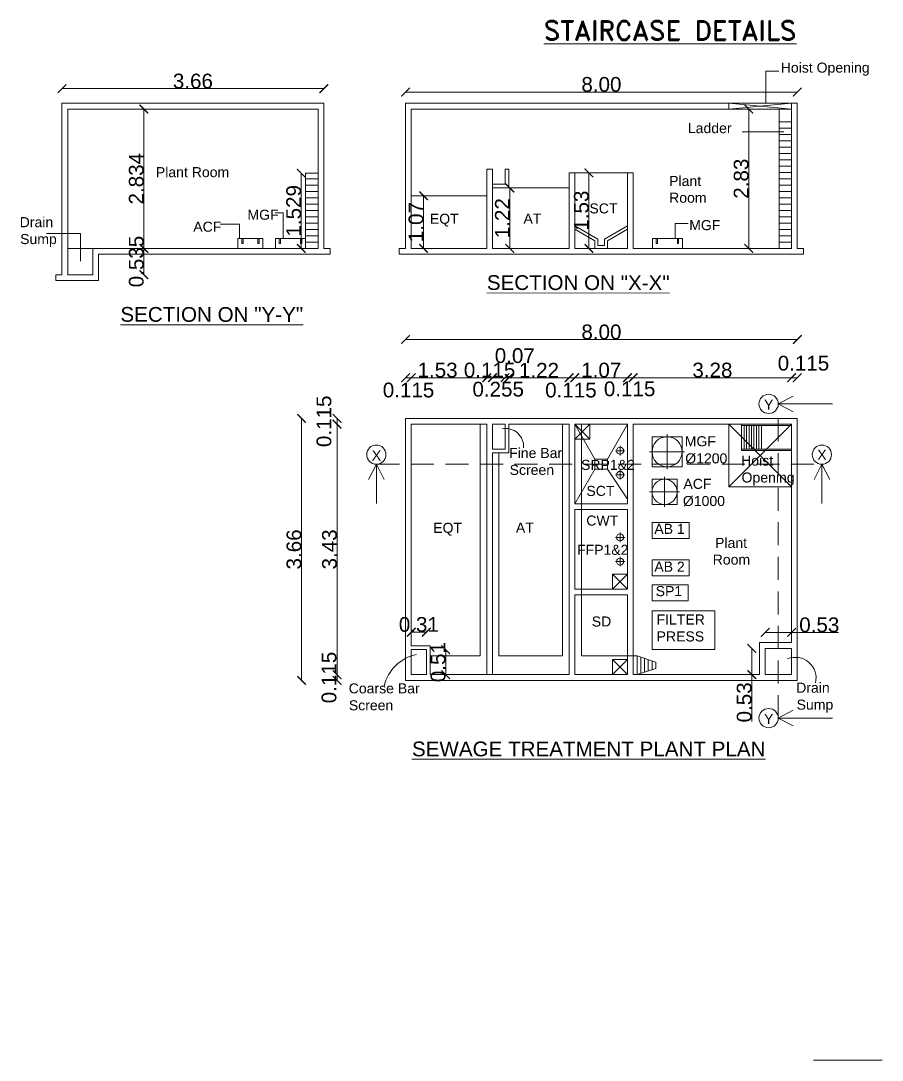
# Model space of a CAD drawing. Header units: metres. Extents: x -1560390 to -1560195, y 43232 to 43346.
# Drawn here: x -1560258.33 to -1560240.8, y 43296.22 to 43317.37 of the extents above; entities that cross this region are included whole.
import ezdxf

# ---------------------------------------------------------------- set-up
doc = ezdxf.new("R2010")
doc.units = ezdxf.units.M
doc.header["$LTSCALE"] = 750
doc.header["$MEASUREMENT"] = 0
doc.linetypes.add('HIDDEN', pattern=[0.375, 0.25, -0.125])
doc.linetypes.add('HIDDENX2', pattern=[0.75, 0.5, -0.25])
doc.layers.get('0').update_dxf_attribs({"lineweight": 5})
doc.layers.add('HATCH2', color=8, linetype='Continuous', lineweight=5)
doc.styles.add('ARIAL', font='romand.shx', dxfattribs={"width": 0.85})
doc.styles.get("Standard").update_dxf_attribs({"font": 'arial.ttf'})

# ---------------------------------------------------------------- blocks, each defined once
blk = doc.blocks.new('_ArchTick')
at = {"color": 0, "linetype": 'ByBlock', "const_width": 0.15}
blk.add_lwpolyline([(-0.5, -0.5), (0.5, 0.5)], dxfattribs=at)
blk = doc.blocks.new('STP')
at = {"linetype": 'Continuous'}
for p, q in [((2933.72, -2948.417), (2939.05, -2948.417)), ((2940.713, -2948.486), (2948.687, -2948.486)), ((2935.387, -2951.667), (2935.387, -2948.832)), ((2947.699, -2951.667), (2947.699, -2948.832)), ((2938.59, -2951.667), (2938.59, -2950.138)), ((2944.445, -2950.132), (2944.445, -2951.667)), ((2942.835, -2950.437), (2942.835, -2951.667)), ((2941.08, -2950.596), (2941.08, -2951.667)), ((2935.387, -2951.667), (2935.387, -2952.202)), ((2940.713, -2953.521), (2948.687, -2953.521)), ((2940.714, -2954.297), (2940.831, -2954.297)), ((2940.831, -2954.297), (2942.366, -2954.297)), ((2942.366, -2954.297), (2942.482, -2954.297)), ((2942.483, -2954.297), (2942.738, -2954.297)), ((2942.738, -2954.297), (2942.814, -2954.297)), ((2942.814, -2954.297), (2944.043, -2954.297)), ((2944.043, -2954.297), (2944.16, -2954.297)), ((2944.161, -2954.297), (2945.231, -2954.297)), ((2945.231, -2954.297), (2945.347, -2954.297)), ((2945.348, -2954.297), (2948.57, -2954.297)), ((2948.57, -2954.297), (2948.686, -2954.297)), ((2938.596, -2960.456), (2938.596, -2955.126)), ((2939.319, -2955.126), (2939.319, -2955.241)), ((2939.319, -2955.243), (2939.319, -2960.339)), ((2940.831, -2959.473), (2941.137, -2959.473)), ((2948.035, -2959.48), (2948.57, -2959.48)), ((2948.57, -2959.48), (2949.524, -2959.48)), ((2941.53, -2959.829), (2941.53, -2960.339)), ((2947.76, -2959.804), (2947.76, -2960.339)), ((2939.319, -2960.341), (2939.319, -2960.456)), ((2947.76, -2960.339), (2947.76, -2961.293))]:
    blk.add_line(p, q, dxfattribs=at)
for p, q in [((2933.72, -2948.715), (2933.72, -2952.202)), ((2939.05, -2948.715), (2933.72, -2948.715)), ((2933.838, -2948.832), (2933.838, -2952.202)), ((2938.933, -2948.832), (2933.838, -2948.832)), ((2938.933, -2948.832), (2938.933, -2951.667)), ((2939.05, -2948.715), (2939.05, -2951.667)), ((2940.713, -2948.715), (2940.713, -2951.667)), ((2940.713, -2948.715), (2947.296, -2948.715)), ((2940.831, -2948.832), (2947.296, -2948.832)), ((2940.831, -2948.832), (2940.831, -2951.667)), ((2947.296, -2948.715), (2947.296, -2948.832)), ((2948.57, -2948.715), (2948.57, -2951.667)), ((2948.57, -2948.715), (2948.687, -2948.715)), ((2948.687, -2948.715), (2948.687, -2951.667)), ((2942.366, -2950.055), (2942.483, -2950.055)), ((2942.366, -2950.055), (2942.366, -2951.667)), ((2942.483, -2950.055), (2942.483, -2951.667)), ((2942.738, -2950.055), (2942.738, -2950.361)), ((2942.738, -2950.055), (2942.814, -2950.055)), ((2942.814, -2950.055), (2942.814, -2950.437)), ((2944.043, -2950.132), (2944.161, -2950.132)), ((2944.043, -2950.132), (2944.043, -2951.667)), ((2944.161, -2950.132), (2944.161, -2951.667)), ((2944.161, -2950.132), (2945.231, -2950.132)), ((2945.231, -2950.132), (2945.231, -2951.667)), ((2945.231, -2950.132), (2945.348, -2950.132)), ((2945.348, -2950.132), (2945.348, -2951.667)), ((2942.483, -2950.361), (2942.738, -2950.361)), ((2942.814, -2950.437), (2942.483, -2950.437)), ((2942.814, -2950.437), (2944.043, -2950.437)), ((2940.831, -2950.596), (2942.366, -2950.596)), ((2944.627, -2951.48), (2944.161, -2951.211)), ((2944.765, -2951.48), (2945.231, -2951.211)), ((2944.568, -2951.514), (2944.161, -2951.278)), ((2944.823, -2951.514), (2945.231, -2951.278)), ((2937.379, -2951.463), (2937.379, -2951.565)), ((2937.379, -2951.565), (2937.405, -2951.565)), ((2937.405, -2951.463), (2937.405, -2951.565)), ((2937.71, -2951.463), (2937.71, -2951.565)), ((2937.736, -2951.565), (2937.71, -2951.565)), ((2937.736, -2951.463), (2937.736, -2951.565)), ((2938.143, -2951.463), (2938.143, -2951.565)), ((2938.143, -2951.565), (2938.169, -2951.565)), ((2938.169, -2951.463), (2938.169, -2951.565)), ((2938.576, -2951.463), (2938.576, -2951.565)), ((2938.602, -2951.565), (2938.576, -2951.565)), ((2938.602, -2951.463), (2938.602, -2951.565)), ((2944.568, -2951.667), (2944.568, -2951.514)), ((2944.627, -2951.608), (2944.627, -2951.48)), ((2944.627, -2951.608), (2944.765, -2951.608)), ((2944.765, -2951.608), (2944.765, -2951.48)), ((2944.823, -2951.667), (2944.823, -2951.514)), ((2945.737, -2951.463), (2945.737, -2951.667)), ((2945.737, -2951.463), (2946.348, -2951.463)), ((2945.813, -2951.463), (2945.813, -2951.565)), ((2945.813, -2951.565), (2945.839, -2951.565)), ((2945.839, -2951.463), (2945.839, -2951.565)), ((2946.246, -2951.463), (2946.246, -2951.565)), ((2946.246, -2951.565), (2946.272, -2951.565)), ((2946.272, -2951.463), (2946.272, -2951.565)), ((2946.348, -2951.463), (2946.348, -2951.667)), ((2934.347, -2951.667), (2933.838, -2951.667)), ((2934.347, -2951.667), (2934.347, -2952.202)), ((2938.933, -2951.667), (2934.347, -2951.667)), ((2934.464, -2951.784), (2934.464, -2952.319)), ((2939.178, -2951.784), (2934.464, -2951.784)), ((2939.178, -2951.667), (2939.05, -2951.667)), ((2939.178, -2951.667), (2939.178, -2951.784)), ((2940.586, -2951.667), (2940.586, -2951.784)), ((2940.586, -2951.667), (2940.713, -2951.667)), ((2940.586, -2951.784), (2948.814, -2951.784)), ((2940.831, -2951.667), (2942.366, -2951.667)), ((2942.483, -2951.667), (2944.043, -2951.667)), ((2944.161, -2951.667), (2945.231, -2951.667)), ((2945.348, -2951.667), (2948.57, -2951.667)), ((2948.687, -2951.667), (2948.814, -2951.667)), ((2948.814, -2951.667), (2948.814, -2951.784)), ((2933.593, -2952.202), (2933.593, -2952.319)), ((2933.72, -2952.202), (2933.593, -2952.202)), ((2934.347, -2952.202), (2933.838, -2952.202)), ((2933.593, -2952.319), (2934.464, -2952.319)), ((2940.713, -2955.126), (2940.713, -2960.456)), ((2948.687, -2955.126), (2940.713, -2955.126)), ((2948.687, -2960.456), (2948.687, -2955.126)), ((2940.831, -2955.243), (2940.831, -2959.753)), ((2942.366, -2955.243), (2940.831, -2955.243)), ((2942.233, -2955.243), (2942.233, -2959.957)), ((2942.366, -2955.243), (2942.366, -2960.339)), ((2942.738, -2955.243), (2942.483, -2955.243)), ((2942.483, -2955.243), (2942.483, -2955.753)), ((2942.738, -2955.753), (2942.738, -2955.243)), ((2942.814, -2955.829), (2942.814, -2955.243)), ((2944.043, -2955.243), (2942.814, -2955.243)), ((2943.911, -2959.957), (2943.911, -2955.243)), ((2944.043, -2960.339), (2944.043, -2955.243)), ((2944.466, -2955.549), (2944.161, -2955.243)), ((2944.568, -2955.952), (2944.161, -2955.243)), ((2945.231, -2955.243), (2944.161, -2955.243)), ((2944.161, -2956.864), (2944.161, -2955.243)), ((2944.466, -2955.243), (2944.161, -2955.549)), ((2944.293, -2959.957), (2944.293, -2955.243)), ((2944.466, -2955.549), (2944.466, -2955.243)), ((2944.823, -2955.952), (2945.231, -2955.243)), ((2945.231, -2956.864), (2945.231, -2955.243)), ((2948.57, -2955.243), (2945.348, -2955.243)), ((2945.348, -2960.339), (2945.348, -2955.243)), ((2947.296, -2956.517), (2947.296, -2955.243)), ((2947.551, -2955.778), (2947.551, -2955.243)), ((2948.57, -2955.269), (2947.551, -2955.269)), ((2947.602, -2955.753), (2947.602, -2955.269)), ((2947.653, -2955.753), (2947.653, -2955.269)), ((2947.704, -2955.753), (2947.704, -2955.269)), ((2947.754, -2955.753), (2947.754, -2955.269)), ((2947.805, -2955.753), (2947.805, -2955.269)), ((2947.856, -2955.753), (2947.856, -2955.269)), ((2947.907, -2955.753), (2947.907, -2955.269)), ((2947.958, -2955.753), (2947.958, -2955.269)), ((2948.57, -2959.686), (2948.57, -2955.243)), ((2944.466, -2955.549), (2944.161, -2955.549)), ((2946.342, -2955.498), (2945.73, -2955.498)), ((2945.73, -2955.498), (2945.73, -2956.109)), ((2946.342, -2956.109), (2946.342, -2955.498)), ((2942.738, -2955.753), (2942.483, -2955.753)), ((2942.483, -2955.829), (2942.483, -2960.339)), ((2942.814, -2955.829), (2942.483, -2955.829)), ((2942.615, -2955.829), (2942.615, -2959.957)), ((2948.57, -2955.753), (2947.551, -2955.753)), ((2948.57, -2955.778), (2947.551, -2955.778)), ((2944.823, -2955.952), (2944.568, -2955.952)), ((2944.568, -2955.952), (2944.568, -2956.155)), ((2944.823, -2956.155), (2944.823, -2955.952)), ((2944.568, -2956.155), (2944.161, -2956.864)), ((2944.568, -2956.155), (2944.823, -2956.155)), ((2944.823, -2956.155), (2945.231, -2956.771)), ((2945.73, -2956.109), (2946.342, -2956.109)), ((2946.24, -2956.364), (2945.73, -2956.364)), ((2945.73, -2956.364), (2945.73, -2956.874)), ((2946.24, -2956.874), (2946.24, -2956.364)), ((2948.57, -2956.517), (2947.296, -2956.517)), ((2945.231, -2956.864), (2944.161, -2956.864)), ((2945.73, -2956.874), (2946.24, -2956.874)), ((2945.231, -2956.981), (2944.161, -2956.981)), ((2944.161, -2958.601), (2944.161, -2956.981)), ((2945.231, -2958.601), (2945.231, -2956.981)), ((2946.486, -2957.243), (2945.73, -2957.243)), ((2945.73, -2957.243), (2945.73, -2957.571)), ((2946.486, -2957.571), (2946.486, -2957.243)), ((2945.73, -2957.571), (2946.486, -2957.571)), ((2946.486, -2958.003), (2945.73, -2958.003)), ((2945.73, -2958.003), (2945.73, -2958.33)), ((2946.486, -2958.33), (2946.486, -2958.003)), ((2944.925, -2958.295), (2945.231, -2958.295)), ((2944.925, -2958.601), (2944.925, -2958.295)), ((2944.925, -2958.295), (2945.231, -2958.601)), ((2944.925, -2958.601), (2945.231, -2958.295)), ((2945.73, -2958.33), (2946.486, -2958.33)), ((2944.161, -2958.601), (2945.231, -2958.601)), ((2946.465, -2958.51), (2945.73, -2958.51)), ((2945.73, -2958.51), (2945.73, -2958.838)), ((2946.465, -2958.838), (2946.465, -2958.51)), ((2944.161, -2958.718), (2945.231, -2958.718)), ((2944.161, -2960.339), (2944.161, -2958.718)), ((2945.231, -2960.339), (2945.231, -2958.718)), ((2945.73, -2958.838), (2946.465, -2958.838)), ((2947.008, -2959.038), (2945.73, -2959.038)), ((2945.73, -2959.038), (2945.73, -2959.824)), ((2947.008, -2959.824), (2947.008, -2959.038)), ((2940.831, -2959.753), (2941.213, -2959.753)), ((2940.831, -2959.829), (2940.831, -2960.339)), ((2940.831, -2959.829), (2941.137, -2959.829)), ((2941.137, -2959.829), (2941.137, -2960.339)), ((2941.213, -2959.753), (2941.213, -2960.339)), ((2945.73, -2959.824), (2947.008, -2959.824)), ((2947.917, -2959.686), (2948.57, -2959.686)), ((2947.917, -2960.339), (2947.917, -2959.686)), ((2948.035, -2959.804), (2948.57, -2959.804)), ((2948.035, -2960.339), (2948.035, -2959.804)), ((2948.57, -2960.339), (2948.57, -2959.804)), ((2941.213, -2959.957), (2942.233, -2959.957)), ((2942.615, -2959.957), (2943.911, -2959.957)), ((2944.293, -2959.957), (2945.425, -2959.957)), ((2944.925, -2960.033), (2945.231, -2960.033)), ((2944.925, -2960.339), (2944.925, -2960.033)), ((2944.925, -2960.033), (2945.231, -2960.339)), ((2944.925, -2960.339), (2945.231, -2960.033)), ((2945.425, -2959.957), (2945.807, -2960.084)), ((2945.425, -2959.957), (2945.425, -2960.339)), ((2945.501, -2959.982), (2945.501, -2960.313)), ((2945.577, -2960.008), (2945.577, -2960.288)), ((2945.654, -2960.033), (2945.654, -2960.262)), ((2945.73, -2960.059), (2945.73, -2960.237)), ((2945.807, -2960.084), (2945.807, -2960.211)), ((2945.807, -2960.211), (2945.425, -2960.339)), ((2940.713, -2960.456), (2948.687, -2960.456)), ((2940.831, -2960.339), (2941.137, -2960.339)), ((2941.213, -2960.339), (2944.043, -2960.339)), ((2944.161, -2960.339), (2945.231, -2960.339)), ((2945.348, -2960.339), (2947.917, -2960.339)), ((2948.035, -2960.339), (2948.57, -2960.339))]:
    blk.add_line(p, q)
at = {"linetype": 'ByBlock'}
for p, q in [((2948.57, -2948.715), (2947.296, -2948.832)), ((2948.57, -2948.832), (2947.296, -2948.715)), ((2947.296, -2948.715), (2948.57, -2948.715)), ((2947.296, -2948.832), (2948.57, -2948.832)), ((2948.315, -2948.832), (2948.315, -2951.667)), ((2948.315, -2949.093), (2948.57, -2949.093)), ((2948.315, -2949.222), (2948.57, -2949.222)), ((2948.315, -2949.351), (2948.57, -2949.351)), ((2948.315, -2949.479), (2948.57, -2949.479)), ((2948.315, -2949.608), (2948.57, -2949.608)), ((2948.315, -2949.737), (2948.57, -2949.737)), ((2948.315, -2949.865), (2948.57, -2949.865)), ((2938.678, -2950.138), (2938.678, -2951.667)), ((2938.678, -2950.138), (2938.933, -2950.138)), ((2948.315, -2949.994), (2948.57, -2949.994)), ((2948.315, -2950.123), (2948.57, -2950.123)), ((2938.678, -2950.251), (2938.933, -2950.251)), ((2948.315, -2950.251), (2948.57, -2950.251)), ((2938.678, -2950.38), (2938.933, -2950.38)), ((2938.678, -2950.509), (2938.933, -2950.509)), ((2948.315, -2950.38), (2948.57, -2950.38)), ((2948.315, -2950.509), (2948.57, -2950.509)), ((2938.678, -2950.637), (2938.933, -2950.637)), ((2938.678, -2950.766), (2938.933, -2950.766)), ((2948.315, -2950.637), (2948.57, -2950.637)), ((2948.315, -2950.766), (2948.57, -2950.766)), ((2938.678, -2950.895), (2938.933, -2950.895)), ((2948.315, -2950.895), (2948.57, -2950.895)), ((2938.678, -2951.023), (2938.933, -2951.023)), ((2938.678, -2951.152), (2938.933, -2951.152)), ((2948.315, -2951.023), (2948.57, -2951.023)), ((2948.315, -2951.152), (2948.57, -2951.152)), ((2938.678, -2951.281), (2938.933, -2951.281)), ((2938.678, -2951.409), (2938.933, -2951.409)), ((2948.315, -2951.281), (2948.57, -2951.281)), ((2948.315, -2951.409), (2948.57, -2951.409)), ((2937.812, -2951.463), (2937.303, -2951.463)), ((2937.303, -2951.463), (2937.303, -2951.667)), ((2937.812, -2951.463), (2937.812, -2951.667)), ((2938.678, -2951.463), (2938.067, -2951.463)), ((2938.067, -2951.463), (2938.067, -2951.667)), ((2938.678, -2951.538), (2938.933, -2951.538)), ((2948.315, -2951.538), (2948.57, -2951.538)), ((2948.299, -2954.83), (2948.606, -2954.67)), ((2948.299, -2954.83), (2949.405, -2954.83)), ((2948.299, -2954.83), (2948.606, -2954.99)), ((2940.119, -2956.058), (2939.959, -2956.366)), ((2940.119, -2956.058), (2940.119, -2956.857)), ((2940.119, -2956.058), (2940.279, -2956.366)), ((2949.187, -2956.058), (2949.027, -2956.366)), ((2949.187, -2956.058), (2949.187, -2956.857)), ((2949.187, -2956.058), (2949.347, -2956.366)), ((2948.299, -2961.223), (2948.606, -2961.063)), ((2948.299, -2961.223), (2948.606, -2961.383)), ((2948.299, -2961.223), (2949.405, -2961.223))]:
    blk.add_line(p, q, dxfattribs=at)
at = {"linetype": 'HIDDEN', "ltscale": 0.0025}
for p, q in [((2948.299, -2961.223), (2948.299, -2954.83)), ((2940.119, -2956.058), (2949.187, -2956.058))]:
    blk.add_line(p, q, dxfattribs=at)
at = {"linetype": 'HIDDENX2', "ltscale": 0.25}
for p, q in [((2946.036, -2955.447), (2946.036, -2956.16)), ((2945.178, -2955.783), (2944.984, -2955.783)), ((2945.081, -2955.686), (2945.081, -2955.88)), ((2946.393, -2955.804), (2945.679, -2955.804)), ((2945.178, -2956.274), (2944.984, -2956.274)), ((2945.081, -2956.177), (2945.081, -2956.37)), ((2945.985, -2956.313), (2945.985, -2956.925)), ((2946.291, -2956.619), (2945.679, -2956.619)), ((2945.178, -2957.547), (2944.984, -2957.547)), ((2945.081, -2957.45), (2945.081, -2957.644)), ((2945.081, -2957.941), (2945.081, -2958.135)), ((2945.178, -2958.038), (2944.984, -2958.038))]:
    blk.add_line(p, q, dxfattribs=at)
at = {"linetype": 'HIDDENX2'}
for p, q in [((2947.296, -2956.517), (2948.57, -2955.243)), ((2947.296, -2955.243), (2948.57, -2956.517))]:
    blk.add_line(p, q, dxfattribs=at)
at = {"linetype": 'ByBlock'}
for points in [[(2948.045, -2948.715), (2948.045, -2948.06), (2948.311, -2948.06)], [(2948.415, -2949.297), (2947.568, -2949.297)], [(2938.222, -2951.463), (2938.222, -2950.946), (2938.062, -2950.946)], [(2937.337, -2951.463), (2937.337, -2951.174), (2936.938, -2951.174)], [(2946.202, -2951.463), (2946.202, -2951.163), (2946.468, -2951.163)], [(2934.098, -2951.925), (2934.098, -2951.363), (2933.405, -2951.363)]]:
    blk.add_lwpolyline(points, dxfattribs=at)
for centre in [(2948.103, -2954.83), (2940.119, -2955.863), (2949.187, -2955.863), (2948.103, -2961.223)]:
    blk.add_circle(centre, 0.196, dxfattribs=at)
for centre, radius in [((2946.036, -2955.804), 0.306), ((2945.081, -2955.783), 0.0713), ((2945.081, -2956.274), 0.0713), ((2945.985, -2956.619), 0.255), ((2945.081, -2957.547), 0.0713), ((2945.081, -2958.038), 0.0713)]:
    blk.add_circle(centre, radius)
for centre, radius, start, end in [((2942.75, -2955.695), 0.365, 355.4009, 101.5693), ((2941.107, -2960.767), 0.854, 101.3082, 166.8591), ((2948.647, -2960.409), 0.422, 346.5285, 112.1388)]:
    blk.add_arc(centre, radius, start, end, dxfattribs=at)
at = {"linetype": 'Continuous'}
for p, xscale, yscale, zscale, rotation in [((2933.72, -2948.417), 0.1749999999999545, 0.1749999999999545, 0.1749999999999545, 180), ((2940.713, -2948.486), 0.1749999999999545, 0.1749999999999545, 0.1749999999999545, 180), ((2935.387, -2948.832), 0.1749999999999972, 0.1749999999999972, 0.1749999999999972, 90), ((2947.699, -2948.832), 0.1749999999999972, 0.1749999999999972, 0.1749999999999972, 90), ((2938.59, -2950.138), 0.1749999999999972, 0.1749999999999972, 0.1749999999999972, 90), ((2944.445, -2950.132), 0.1749999999999972, 0.1749999999999972, 0.1749999999999972, 90), ((2942.835, -2950.437), 0.1749999999999972, 0.1749999999999972, 0.1749999999999972, 90), ((2941.08, -2950.596), 0.1749999999999972, 0.1749999999999972, 0.1749999999999972, 90), ((2935.387, -2951.667), 0.1749999999999972, 0.1749999999999972, 0.1749999999999972, 270), ((2935.387, -2951.667), 0.1749999999999972, 0.1749999999999972, 0.1749999999999972, 90), ((2938.59, -2951.667), 0.1749999999999972, 0.1749999999999972, 0.1749999999999972, 270), ((2941.08, -2951.667), 0.1749999999999972, 0.1749999999999972, 0.1749999999999972, 270), ((2942.835, -2951.667), 0.1749999999999972, 0.1749999999999972, 0.1749999999999972, 270), ((2944.445, -2951.667), 0.1749999999999972, 0.1749999999999972, 0.1749999999999972, 270), ((2947.699, -2951.667), 0.1749999999999972, 0.1749999999999972, 0.1749999999999972, 270), ((2935.387, -2952.202), 0.1749999999999972, 0.1749999999999972, 0.1749999999999972, 270), ((2940.713, -2953.521), 0.1749999999999545, 0.1749999999999545, 0.1749999999999545, 180), ((2940.714, -2954.297), 0.1749999999999545, 0.1749999999999545, 0.1749999999999545, 180), ((2940.831, -2954.297), 0.1749999999999545, 0.1749999999999545, 0.1749999999999545, 180), ((2942.366, -2954.297), 0.1749999999999545, 0.1749999999999545, 0.1749999999999545, 180), ((2942.483, -2954.297), 0.1749999999999545, 0.1749999999999545, 0.1749999999999545, 180), ((2942.738, -2954.297), 0.1749999999999545, 0.1749999999999545, 0.1749999999999545, 180), ((2942.814, -2954.297), 0.1749999999999545, 0.1749999999999545, 0.1749999999999545, 180), ((2944.043, -2954.297), 0.1749999999999545, 0.1749999999999545, 0.1749999999999545, 180), ((2944.161, -2954.297), 0.1749999999999545, 0.1749999999999545, 0.1749999999999545, 180), ((2945.231, -2954.297), 0.1749999999999545, 0.1749999999999545, 0.1749999999999545, 180), ((2945.348, -2954.297), 0.1749999999999545, 0.1749999999999545, 0.1749999999999545, 180), ((2948.57, -2954.297), 0.1749999999999545, 0.1749999999999545, 0.1749999999999545, 180), ((2938.596, -2955.126), 0.1749999999999972, 0.1749999999999972, 0.1749999999999972, 90), ((2939.319, -2955.126), 0.1749999999999972, 0.1749999999999972, 0.1749999999999972, 90), ((2939.319, -2955.241), 0.1749999999999972, 0.1749999999999972, 0.1749999999999972, 270), ((2939.319, -2955.243), 0.1749999999999972, 0.1749999999999972, 0.1749999999999972, 90), ((2940.831, -2959.473), 0.1749999999999545, 0.1749999999999545, 0.1749999999999545, 180), ((2948.035, -2959.48), 0.1749999999999545, 0.1749999999999545, 0.1749999999999545, 180), ((2941.53, -2959.829), 0.1749999999999972, 0.1749999999999972, 0.1749999999999972, 90), ((2947.76, -2959.804), 0.1749999999999972, 0.1749999999999972, 0.1749999999999972, 90), ((2939.319, -2960.339), 0.1749999999999972, 0.1749999999999972, 0.1749999999999972, 270), ((2939.319, -2960.341), 0.1749999999999972, 0.1749999999999972, 0.1749999999999972, 90), ((2941.53, -2960.339), 0.1749999999999972, 0.1749999999999972, 0.1749999999999972, 270), ((2947.76, -2960.339), 0.1749999999999972, 0.1749999999999972, 0.1749999999999972, 270), ((2938.596, -2960.456), 0.1749999999999972, 0.1749999999999972, 0.1749999999999972, 270), ((2939.319, -2960.456), 0.1749999999999972, 0.1749999999999972, 0.1749999999999972, 270)]:
    blk.add_blockref('_ArchTick', p, dxfattribs=dict(at, xscale=xscale, yscale=yscale, zscale=zscale, rotation=rotation))
at = {"linetype": 'Continuous', "xscale": 0.1749999999999545, "yscale": 0.1749999999999545, "zscale": 0.1749999999999545}
for p in [(2939.05, -2948.417), (2948.687, -2948.486), (2948.687, -2953.521), (2940.831, -2954.297), (2942.366, -2954.297), (2942.482, -2954.297), (2942.738, -2954.297), (2942.814, -2954.297), (2944.043, -2954.297), (2944.16, -2954.297), (2945.231, -2954.297), (2945.347, -2954.297), (2948.57, -2954.297), (2948.686, -2954.297), (2941.137, -2959.473), (2948.57, -2959.48)]:
    blk.add_blockref('_ArchTick', p, dxfattribs=at)
at = {"lineweight": -2}
for s, height, p in [('Hoist Opening', 0.20444, (2948.35, -2948.091)), ('Ladder', 0.2044, (2946.46, -2949.322)), ('Plant Room', 0.2044, (2935.632, -2950.218)), ('Plant', 0.2044, (2946.079, -2950.397)), ('Room', 0.2044, (2946.078, -2950.738)), ('SCT', 0.2044, (2944.456, -2950.955)), ('MGF', 0.2044, (2937.496, -2951.084)), ('EQT', 0.2044, (2941.209, -2951.167)), ('AT', 0.2044, (2943.114, -2951.163)), ('Drain', 0.2044, (2932.86, -2951.235)), ('ACF', 0.2044, (2936.393, -2951.328)), ('MGF', 0.2044, (2946.487, -2951.295)), ('Sump', 0.2044, (2932.869, -2951.579)), ('Y', 0.204, (2948.01, -2954.949)), ('MGF', 0.2044, (2946.396, -2955.693)), ('X', 0.204, (2940.026, -2955.982)), ('Fine Bar', 0.2044, (2942.822, -2955.931)), ('Ø1200', 0.2044, (2946.406, -2956.041)), ('Hoist', 0.2044, (2947.544, -2956.086)), ('X', 0.204, (2949.093, -2955.968)), ('Screen', 0.2044, (2942.832, -2956.275)), ('SRP1&2', 0.2044, (2944.285, -2956.173)), ('Opening', 0.2044, (2947.553, -2956.43)), ('SCT', 0.2044, (2944.394, -2956.703)), ('ACF', 0.2044, (2946.369, -2956.559)), ('Ø1000', 0.2044, (2946.358, -2956.908)), ('CWT', 0.2044, (2944.392, -2957.306)), ('EQT', 0.2044, (2941.277, -2957.454)), ('AT', 0.2044, (2942.959, -2957.451)), ('AB 1', 0.2044, (2945.777, -2957.474)), ('Plant', 0.2044, (2947.013, -2957.76)), ('FFP1&2', 0.2044, (2944.204, -2957.901)), ('Room', 0.2044, (2946.965, -2958.1)), ('AB 2', 0.2044, (2945.777, -2958.244)), ('SP1', 0.2044, (2945.804, -2958.741)), ('SD', 0.2044, (2944.503, -2959.359)), ('FILTER', 0.2044, (2945.822, -2959.319)), ('PRESS', 0.2044, (2945.823, -2959.663)), ('Coarse Bar', 0.2044, (2939.557, -2960.72)), ('Drain', 0.2044, (2948.664, -2960.706)), ('Screen', 0.2044, (2939.559, -2961.064)), ('Sump', 0.2044, (2948.673, -2961.051)), ('Y', 0.204, (2948.01, -2961.342))]:
    blk.add_text(s, height=height, dxfattribs=at).set_placement(p)
for s, p in [('%%USECTION ON "X-X"', (2942.368, -2952.512)), ('%%USECTION ON "Y-Y"', (2934.909, -2953.159))]:
    blk.add_text(s, height=0.3, rotation=359.9521).set_placement(p)
blk.add_text('%%USEWAGE TREATMENT PLANT PLAN', height=0.3).set_placement((2940.844, -2962))
at = {"linetype": 'Continuous', "char_height": 0.3, "attachment_point": 5}
for s, insert in [('3.66', (2936.385, -2948.264)), ('8.00', (2944.7, -2948.332)), ('8.00', (2944.7, -2953.368)), ('0.07', (2942.937, -2953.85)), ('0.115', (2948.812, -2954.004)), ('1.53', (2941.365, -2954.144)), ('0.115', (2942.424, -2954.144)), ('1.22', (2943.429, -2954.146)), ('1.07', (2944.696, -2954.144)), ('3.28', (2946.959, -2954.144)), ('0.115', (2940.774, -2954.55)), ('0.255', (2942.599, -2954.533)), ('0.115', (2945.274, -2954.526)), ('0.115', (2944.079, -2954.551)), ('0.31', (2940.984, -2959.319)), ('0.53', (2949.134, -2959.327))]:
    blk.add_mtext(s, dxfattribs=dict(at, insert=insert))
at = {"linetype": 'Continuous', "char_height": 0.3, "attachment_point": 5, "rotation": 90}
for s, insert in [('2.834', (2935.234, -2950.249)), ('2.83', (2947.545, -2950.249)), ('1.529', (2938.437, -2950.902)), ('1.53', (2944.292, -2950.899)), ('1.07', (2940.927, -2951.132)), ('1.22', (2942.684, -2951.052)), ('0.535', (2935.234, -2951.934)), ('0.115', (2939.054, -2955.185)), ('3.66', (2938.443, -2957.791)), ('3.43', (2939.166, -2957.791)), ('0.115', (2939.157, -2960.397)), ('0.51', (2941.376, -2960.084)), ('0.53', (2947.607, -2960.903))]:
    blk.add_mtext(s, dxfattribs=dict(at, insert=insert))

msp = doc.modelspace()

# ---------------------------------------------------------------- linework, layer by layer
at = {"layer": 'HATCH2'}
msp.add_line((-1560240.80101, 43296.22215), (-1560242.20101, 43296.22215), dxfattribs=at)

# ---------------------------------------------------------------- block references
msp.add_blockref('STP', (-1563191.21617, 46264.40493))

# ---------------------------------------------------------------- texts
at = {"style": 'ARIAL'}
msp.add_text('%%USTAIRCASE DETAILS', height=0.3934472, dxfattribs=at).set_placement((-1560247.69157, 43316.97532))

doc.saveas('drawing.dxf')
